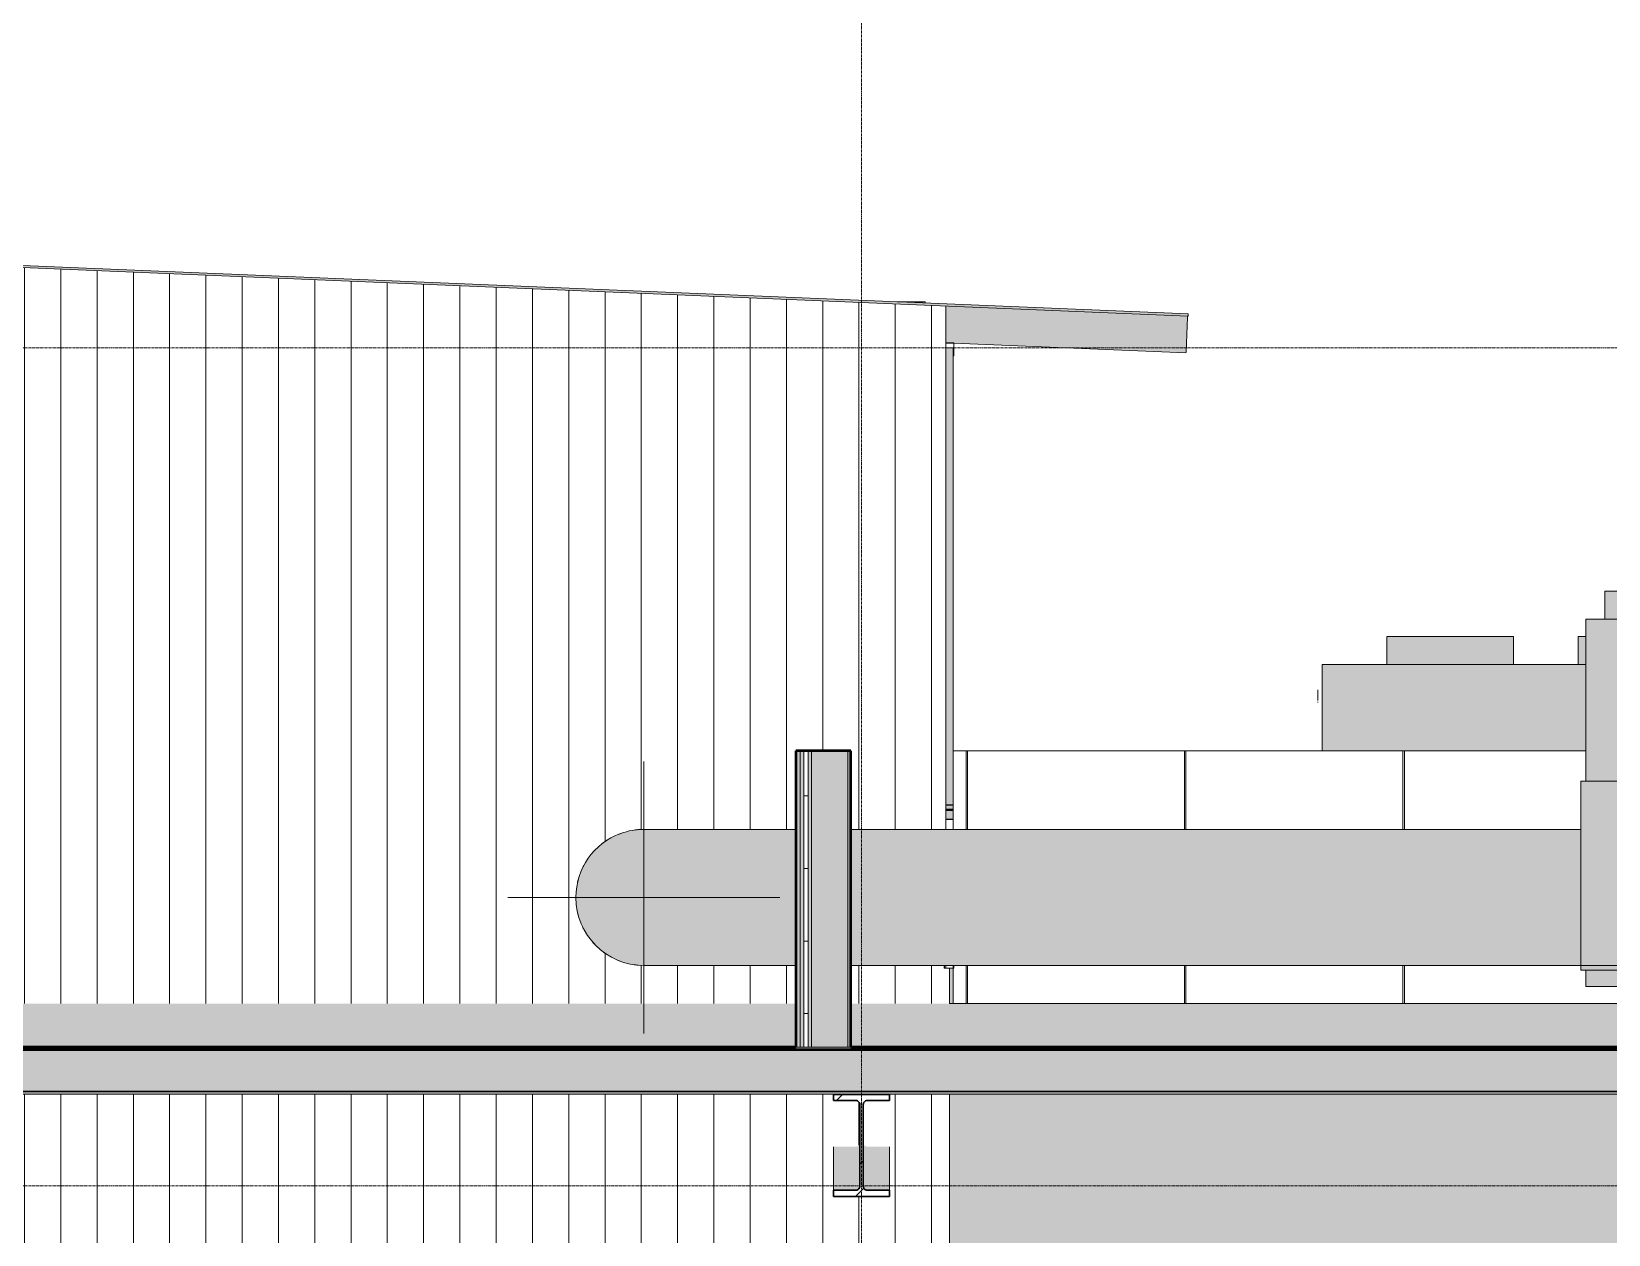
# Model space of a CAD drawing. Header units: inches. Extents: x -26493 to -10162, y -132 to 713.
# Drawn here: x -19597.2 to -19249.5, y 133.3 to 398.6 of the extents above; entities that cross this region are included whole.
import ezdxf

# ---------------------------------------------------------------- set-up
doc = ezdxf.new("R2010")
doc.units = ezdxf.units.IN
doc.header["$MEASUREMENT"] = 0
doc.linetypes.add('Grid Line 1_2_', pattern=[0.875, 0.5, -0.125, 0.125, -0.125])
for name, color, linetype, lineweight in [('A-FLOR-LEVL', 51, 'Continuous', 9), ('A-ROOF', 132, 'Continuous', 13), ('A-WALL', 113, 'Continuous', 13), ('A-WALL-PATT', 111, 'Continuous', 13), ('G-IMPT', 8, 'Continuous', 9), ('I-WALL', 2, 'Continuous', 13), ('L-SITE-WALL', 31, 'Continuous', 13), ('M-EQPM', 50, 'Continuous', 9), ('M-HVAC-DUCT', 70, 'Continuous', 9), ('M-HVAC-DUCT-ANNO', 70, 'Continuous', 9), ('M-HVAC-DUCT-CNTR', 70, 'Continuous', 9), ('S-BEAM', 12, 'Continuous', 9), ('S-GRID', 1, 'Continuous', 9)]:
    doc.layers.add(name, color=color, linetype=linetype, lineweight=lineweight)
pattern_1 = [(90, (21292.05, 0.33), (96.333, -6e-15), [96, -0.333]), (90, (21244.22, 0.33), (96.333, -6e-15), [96, -0.333]), (0, (21196.05, 48.33), (0, -96.333), [47.833, -48.5]), (0, (21196.05, 48.67), (0, -96.333), [47.833, -48.5]), (0, (21244.05, 0), (0, -96.333), [48, -48.333]), (0, (21244.22, 0.33), (0, -96.333), [47.833, -48.5]), (90, (21292.39, 48.67), (96.333, -6e-15), [47.667, -48.666]), (90, (21243.89, 48.67), (96.333, -6e-15), [47.667, -48.666]), (90, (21292.39, 0), (96.333, -6e-15), [48.333, -48]), (90, (21243.89, 0), (96.333, -6e-15), [48.333, -48])]
pattern_2 = [(90, (22305.219, 0), (-8, 5e-16), [])]
pattern_3 = [(90, (22369.453, 0), (-19.685, 1e-15), [])]
pattern_4 = [(90, (22465.45, 0.33), (96.333, -6e-15), [96, -0.333]), (90, (22417.62, 0.33), (96.333, -6e-15), [96, -0.333]), (0, (22369.45, 48.33), (0, -96.333), [47.833, -48.5]), (0, (22369.45, 48.67), (0, -96.333), [47.833, -48.5]), (0, (22417.45, 0), (0, -96.333), [48, -48.333]), (0, (22417.62, 0.33), (0, -96.333), [47.833, -48.5]), (90, (22465.79, 48.67), (96.333, -6e-15), [47.667, -48.666]), (90, (22417.29, 48.67), (96.333, -6e-15), [47.667, -48.666]), (90, (22465.79, 0), (96.333, -6e-15), [48.333, -48]), (90, (22417.29, 0), (96.333, -6e-15), [48.333, -48])]

# ---------------------------------------------------------------- blocks, each defined once
blk = doc.blocks.new('W-Wide Flange - W21X166-683759-Section 7')
at = {"layer": 'S-BEAM'}
h = blk.add_hatch(dxfattribs=at)
h.set_pattern_fill('FP_12', color=256, style=0, pattern_type=2)
h.set_pattern_definition([(45, (22024.778, 102), (-12.6714, 12.6714), []), (45, (22024.778, 121.2), (-12.6714, 12.6714), [])])
h.paths.add_polyline_path([(22346.43, 141.68), (22356.25, 141.68), (22356.25, 143.04), (22351.12, 143.06), (22350.76, 143.24), (22350.52, 143.55), (22350.43, 143.93), (22350.45, 162.15), (22350.62, 162.5), (22350.93, 162.75), (22351.32, 162.84), (22356.25, 162.84), (22356.25, 164.2), (22343.85, 164.2), (22343.85, 162.84), (22348.99, 162.82), (22349.34, 162.65), (22349.59, 162.34), (22349.68, 161.95), (22349.66, 143.74), (22349.48, 143.38), (22349.17, 143.13), (22348.79, 143.04), (22343.85, 143.04), (22343.85, 141.68)], flags=0)
for points in [[(22348.79, 143.04), (22349.17, 143.13), (22349.48, 143.38), (22349.66, 143.74), (22349.68, 143.93), (22349.64, 153.31), (22349.48, 153.01), (22349.34, 152.86), (22349.02, 152.69), (22348.79, 152.66), (22348.79, 143.06)], [(22351.32, 143.04), (22351.31, 152.66), (22350.93, 152.75), (22350.76, 152.86), (22350.62, 153.01), (22350.46, 153.31), (22350.43, 153.55), (22350.46, 143.71), (22350.62, 143.38), (22350.93, 143.13), (22351.27, 143.05)], [(22346.43, 143.04), (22348.79, 143.07), (22348.79, 152.66), (22343.85, 152.66), (22343.85, 143.04)], [(22356.25, 143.04), (22356.25, 152.66), (22351.32, 152.66), (22351.32, 143.04), (22356.11, 143.04)]]:
    blk.add_hatch(color=256, dxfattribs=at).paths.add_polyline_path(points, flags=0)
at = {"layer": 'S-BEAM', "lineweight": 30}
for p, q in [((22356.25, 164.2), (22343.85, 164.2)), ((22343.85, 164.2), (22343.85, 162.84)), ((22356.25, 162.84), (22356.25, 164.2)), ((22343.85, 162.84), (22348.79, 162.84)), ((22349.68, 161.95), (22349.68, 143.93)), ((22350.43, 143.93), (22350.43, 161.95)), ((22351.32, 162.84), (22356.25, 162.84)), ((22348.79, 143.04), (22343.85, 143.04)), ((22343.85, 143.04), (22343.85, 141.68)), ((22356.25, 143.04), (22351.32, 143.04)), ((22356.25, 141.68), (22356.25, 143.04)), ((22343.85, 141.68), (22356.25, 141.68))]:
    blk.add_line(p, q, dxfattribs=at)
at = {"layer": 'S-BEAM'}
for p, q in [((22343.85, 152.66), (22343.85, 143.04)), ((22356.25, 143.04), (22356.25, 152.66))]:
    blk.add_line(p, q, dxfattribs=at)
at = {"layer": 'S-BEAM', "lineweight": 30, "flags": 128}
for points in [[(22348.79, 162.84), (22348.99, 162.82), (22349.17, 162.75), (22349.34, 162.65), (22349.48, 162.5), (22349.59, 162.34), (22349.66, 162.15), (22349.68, 161.95)], [(22350.43, 161.95), (22350.45, 162.15), (22350.52, 162.34), (22350.62, 162.5), (22350.76, 162.65), (22350.93, 162.75), (22351.12, 162.82), (22351.32, 162.84)], [(22349.68, 143.93), (22349.66, 143.74), (22349.59, 143.55), (22349.48, 143.38), (22349.34, 143.24), (22349.17, 143.13), (22348.99, 143.06), (22348.79, 143.04)], [(22351.32, 143.04), (22351.12, 143.06), (22350.93, 143.13), (22350.76, 143.24), (22350.62, 143.38), (22350.52, 143.55), (22350.45, 143.74), (22350.43, 143.93)]]:
    blk.add_lwpolyline(points, dxfattribs=at)
blk = doc.blocks.new('Girt_Z - 8_D-V97-Section 7')
at = {"layer": 'S-BEAM'}
h = blk.add_hatch(color=256, dxfattribs=at)
h.paths.add_polyline_path([(21140, 338.5), (21140, 338.98), (21136.05, 338.94), (21136.05, 338.5)], flags=0)
h.paths.add_polyline_path([(22364.05, 338.72), (22364.05, 338.98), (22357.88, 338.98)], flags=0)
for p, q in [((22357.88, 338.98), (22364.05, 338.98)), ((22364.05, 338.98), (22364.05, 338.72))]:
    blk.add_line(p, q, dxfattribs=at)
blk = doc.blocks.new('Basic Wall _ arcoPlus - 547 - ___-608025-Section 7')
at = {"layer": 'A-WALL', "transparency": 33554649}
blk.add_hatch(color=256, dxfattribs=at).paths.add_polyline_path([(22370.43, 192), (22370.39, 192.64), (22370.37, 192.64), (22370.37, 192.06), (22368.37, 192.06), (22368.32, 192.64), (22368.3, 192.64), (22368.3, 192)], flags=0)
at = {"layer": 'A-WALL'}
for p, q in [((22368.3, 192.64), (22368.3, 192)), ((22368.3, 192), (22370.43, 192)), ((22368.37, 192.06), (22368.37, 192.64)), ((22370.37, 192.06), (22368.37, 192.06)), ((22370.37, 192.64), (22370.37, 192.06)), ((22370.43, 192), (22370.43, 192.64))]:
    blk.add_line(p, q, dxfattribs=at)
blk = doc.blocks.new('Basic Wall _ arcoPlus - 547 - ___-606817-Section 7')
at = {"layer": 'A-WALL', "transparency": 33554649}
blk.add_hatch(color=256, dxfattribs=at).paths.add_polyline_path([(22370.43, 327.11), (22370.43, 329.95), (22368.67, 329.94), (22368.67, 329.89), (22370.37, 329.89), (22370.37, 327.18)], flags=0)
at = {"layer": 'A-WALL'}
for p, q in [((22370.43, 329.95), (22368.67, 329.95)), ((22369.57, 329.89), (22368.67, 329.89)), ((22368.67, 329.89), (22370.37, 329.89)), ((22370.3, 327.11), (22370.3, 327.18)), ((22370.3, 327.18), (22370.37, 327.18)), ((22370.37, 327.18), (22370.3, 327.18)), ((22370.3, 327.18), (22370.3, 327.11)), ((22370.43, 327.11), (22370.3, 327.11)), ((22370.3, 327.11), (22370.43, 327.11)), ((22370.37, 329.89), (22370.37, 327.18)), ((22370.37, 327.18), (22370.37, 329.85)), ((22370.43, 327.11), (22370.43, 329.95)), ((22370.43, 329.85), (22370.43, 327.11))]:
    blk.add_line(p, q, dxfattribs=at)
blk = doc.blocks.new('Trex - one-657139-Section 7')
at = {"layer": 'S-BEAM'}
for points in [[(22421.92, 335.59), (22421.92, 335.84), (22368.67, 338.03), (22368.67, 337.81), (22416.05, 335.84)], [(22421.6, 327.97), (22421.92, 335.59), (22368.67, 337.81), (22368.67, 330.17), (22414.21, 328.28)], [(22370.43, 329.85), (22370.43, 329.95), (22368.67, 329.92), (22370.37, 329.85)]]:
    blk.add_hatch(color=256, dxfattribs=at).paths.add_polyline_path(points, flags=0)
h = blk.add_hatch(color=256, dxfattribs=at)
h.paths.add_polyline_path([(22421.59, 327.72), (22421.6, 327.97), (22368.67, 330.17), (22368.72, 329.95), (22370.43, 329.92), (22370.43, 329.85), (22419.83, 327.79)], flags=0)
h.paths.add_polyline_path([(22370.37, 329.85), (22370.37, 329.89), (22370.33, 329.85)], flags=0)
for p, q in [((22421.92, 335.59), (22421.6, 327.97)), ((22421.93, 335.84), (22421.92, 335.59)), ((22368.67, 329.92), (22369.57, 329.89)), ((22369.57, 329.89), (22370.37, 329.85)), ((22370.37, 329.85), (22370.43, 329.85)), ((22370.43, 329.85), (22421.59, 327.72)), ((22421.6, 327.97), (22421.59, 327.72))]:
    blk.add_line(p, q, dxfattribs=at)
blk = doc.blocks.new('Girt_Z - 10_D-689627-Section 7')
at = {"layer": 'S-BEAM'}
h = blk.add_hatch(color=256, dxfattribs=at)
h.paths.add_polyline_path([(21156.75, 164.87), (21795.55, 164.87), (21795.55, 174.13), (21156.75, 174.13), (21156.75, 170.18)], flags=0)
h.paths.add_polyline_path([(22375.48, 164.87), (22751.35, 164.87), (22751.35, 174.13), (21800.55, 174.13), (21800.55, 164.87), (22356.11, 164.87)], flags=0)
h = blk.add_hatch(color=256, dxfattribs=at)
h.paths.add_polyline_path([(21156.75, 164.79), (21795.55, 164.79), (21795.55, 164.87), (21156.75, 164.87)], flags=0)
h.paths.add_polyline_path([(21833.22, 164.79), (22751.35, 164.79), (22751.35, 164.87), (21800.55, 164.87), (21800.55, 164.79)], flags=0)
h = blk.add_hatch(color=256, dxfattribs=at)
h.paths.add_polyline_path([(21156.75, 164.24), (21795.55, 164.24), (21795.55, 164.79), (21156.75, 164.79)], flags=0)
h.paths.add_polyline_path([(21800.55, 164.24), (22751.35, 164.24), (22751.35, 164.79), (21800.55, 164.79)], flags=0)
for p, q in [((21800.55, 164.87), (22751.35, 164.87)), ((21800.55, 164.79), (22751.35, 164.79)), ((21800.55, 164.24), (22751.35, 164.24))]:
    blk.add_line(p, q, dxfattribs=at)
blk = doc.blocks.new('Trane - 20-75 Ton Packaged Ind Rooftop DX Cooling Only and Extended Casing TAG_SXHLF20_ 0210035350 - PL_AS_HF001102-e2b63efd-16e1-40f1-8521-6466c1d8891c_dwg_Trane-SXHLF20-700801-Section 7')
at = {"layer": 'G-IMPT'}
for points in [[(22515.4, 269), (22527.92, 269), (22527.92, 275.2), (22513.99, 275.2), (22513.99, 269), (22514.46, 269)], [(22541.38, 269), (22541.86, 269), (22541.86, 275.2), (22527.92, 275.2), (22527.92, 269), (22540.45, 269)], [(22567.53, 269), (22570.1, 269), (22570.1, 275.2), (22556.17, 275.2), (22556.17, 269), (22565.05, 269)], [(22582.63, 269), (22584.04, 269), (22584.04, 275.2), (22570.1, 275.2), (22570.1, 269), (22581.27, 269)], [(22598.37, 233.3), (22598.37, 269), (22509.73, 269), (22509.73, 233.3), (22569.14, 233.3)], [(22508.7, 192.6), (22599.26, 192.6), (22599.26, 233.3), (22508.7, 233.3), (22508.7, 207.68)], [(22588.51, 191.6), (22599.26, 191.6), (22599.26, 192.6), (22508.7, 192.6), (22508.7, 191.6), (22569.14, 191.6)], [(22559.46, 188), (22598.23, 188), (22598.23, 191.6), (22509.73, 191.6), (22509.73, 188), (22549.77, 188)]]:
    blk.add_hatch(color=256, dxfattribs=at).paths.add_polyline_path(points, flags=0)
for p, q in [((22513.93, 275.2), (22513.93, 269)), ((22527.92, 275.2), (22513.99, 275.2)), ((22541.86, 275.2), (22527.92, 275.2)), ((22541.92, 269), (22541.92, 275.2)), ((22556.11, 275.2), (22556.11, 269)), ((22570.1, 275.2), (22556.17, 275.2)), ((22584.04, 275.2), (22570.1, 275.2)), ((22584.1, 269), (22584.1, 275.2)), ((22509.73, 269), (22598.37, 269)), ((22509.73, 269), (22509.73, 233.3)), ((22598.37, 269), (22598.37, 233.3)), ((22599.26, 233.3), (22508.7, 233.3)), ((22508.7, 233.3), (22508.7, 192.6)), ((22599.26, 233.3), (22599.26, 192.6)), ((22599.26, 192.6), (22508.7, 192.6)), ((22508.7, 192.6), (22508.7, 191.6)), ((22508.7, 191.6), (22599.26, 191.6)), ((22509.73, 188), (22509.73, 191.6)), ((22598.23, 188), (22598.23, 191.6)), ((22599.26, 191.6), (22599.26, 192.6)), ((22509.73, 188), (22598.23, 188))]:
    blk.add_line(p, q, dxfattribs=at)
blk = doc.blocks.new('Trane - 20-75 Ton Packaged Ind Rooftop DX Cooling Only and Extended Casing TAG_SXHLF20_ 0210035350 - PL_AS_HF001102-e2b63efd-16e1-40f1-8521-6466c1d8891c_dwg_TRANEBIMLOGO-700802-Section 7')
at = {"layer": 'G-IMPT'}
for p, q in [((22599.26, 263.39), (22599.26, 261.49)), ((22599.26, 263.04), (22599.26, 263.29)), ((22599.26, 262.07), (22599.26, 263.28)), ((22599.26, 263.28), (22599.26, 261.24)), ((22599.26, 263.28), (22599.26, 262.62)), ((22599.26, 262.62), (22599.26, 263.28)), ((22599.26, 261.24), (22599.26, 263.28)), ((22599.26, 263.28), (22599.26, 262.32)), ((22599.26, 262.32), (22599.26, 263.28)), ((22599.26, 262.71), (22599.26, 263.28)), ((22599.26, 263.28), (22599.26, 261.24)), ((22599.26, 262.68), (22599.26, 262.93)), ((22599.26, 262.52), (22599.26, 262.76)), ((22599.26, 262.52), (22599.26, 262.76)), ((22599.26, 262.54), (22599.26, 262.71)), ((22599.26, 262.62), (22599.26, 261.24)), ((22599.26, 261.24), (22599.26, 262.62)), ((22599.26, 262.32), (22599.26, 262.57)), ((22599.26, 261.99), (22599.26, 262.54)), ((22599.26, 261.96), (22599.26, 262.21)), ((22599.26, 261.24), (22599.26, 262.14)), ((22599.26, 262.14), (22599.26, 261.24)), ((22599.26, 261.82), (22599.26, 261.99)), ((22599.26, 261.6), (22599.26, 261.85)), ((22599.26, 261.24), (22599.26, 261.82)), ((22599.26, 261.24), (22599.26, 261.6)), ((22599.26, 261.6), (22599.26, 261.24))]:
    blk.add_line(p, q, dxfattribs=at)
at = {"layer": 'G-IMPT', "flags": 128}
for points in [[(22599.26, 263.29), (22599.26, 263.34), (22599.26, 263.39)], [(22599.26, 263.28), (22599.26, 261.49), (22599.26, 263.28)], [(22599.26, 263.28), (22599.26, 261.46), (22599.26, 262.07)], [(22599.26, 262.93), (22599.26, 262.98), (22599.26, 263.04)], [(22599.26, 262.57), (22599.26, 262.62), (22599.26, 262.68)], [(22599.26, 262.06), (22599.26, 262.65), (22599.26, 262.06)], [(22599.26, 262.21), (22599.26, 262.26), (22599.26, 262.32)], [(22599.26, 261.85), (22599.26, 261.9), (22599.26, 261.96)], [(22599.26, 261.24), (22599.26, 261.88), (22599.26, 261.24)], [(22599.26, 261.49), (22599.26, 261.54), (22599.26, 261.6)]]:
    blk.add_lwpolyline(points, dxfattribs=at)
for points in [[(22599.26, 262.74), (22599.26, 262.8), (22599.26, 262.87)], [(22599.26, 262.38), (22599.26, 262.44), (22599.26, 262.51)], [(22599.26, 262.02), (22599.26, 262.08), (22599.26, 262.15)], [(22599.26, 261.66), (22599.26, 261.72), (22599.26, 261.79)], [(22599.26, 261.31), (22599.26, 261.36), (22599.26, 261.42)], [(22599.26, 260.95), (22599.26, 261), (22599.26, 261.06)], [(22599.26, 260.6), (22599.26, 260.64), (22599.26, 260.69)]]:
    blk.add_lwpolyline(points, close=True, dxfattribs=at)
blk = doc.blocks.new('Trane - 20-75 Ton Packaged Ind Rooftop DX Cooling Only and Extended Casing TAG_SXHLF20_ 0210035350 - PL_AS_HF001102-e2b63efd-16e1-40f1-8521-6466c1d8891c_dwg-700800-Section 7')
for name in ['Trane - 20-75 Ton Packaged Ind Rooftop DX Cooling Only and Extended Casing TAG_SXHLF20_ 0210035350 - PL_AS_HF001102-e2b63efd-16e1-40f1-8521-6466c1d8891c_dwg_Trane-SXHLF20-700801-Section 7', 'Trane - 20-75 Ton Packaged Ind Rooftop DX Cooling Only and Extended Casing TAG_SXHLF20_ 0210035350 - PL_AS_HF001102-e2b63efd-16e1-40f1-8521-6466c1d8891c_dwg_TRANEBIMLOGO-700802-Section 7']:
    blk.add_blockref(name, (0, 0))
blk = doc.blocks.new('Trane - 20-75 Ton Packaged Ind Rooftop DX Cooling Only and Extended Casing TAG_SXHLF20_ 0210035350 - SXHLF20-700809-Section 7')
blk.add_blockref('Trane - 20-75 Ton Packaged Ind Rooftop DX Cooling Only and Extended Casing TAG_SXHLF20_ 0210035350 - PL_AS_HF001102-e2b63efd-16e1-40f1-8521-6466c1d8891c_dwg-700800-Section 7', (0, 0))
blk = doc.blocks.new('Trane - 20-75 Ton Packaged Ind Rooftop DX Cooling Only and Extended Casing TAG_SXHLF20_ 0210035350 - PL_AS_HF001102-e2b63efd-16e1-40f1-8521-6466c1d8891c_dwg_Trane-SXHLF20-V102-Section 7')
at = {"layer": 'G-IMPT'}
for points in [[(22474.8, 259), (22479.86, 259), (22479.86, 265.2), (22465.93, 265.2), (22465.93, 259), (22472.49, 259)], [(22484.92, 259), (22493.8, 259), (22493.8, 265.2), (22479.86, 265.2), (22479.86, 259), (22482.43, 259)], [(22509.51, 259), (22509.73, 259), (22509.73, 265.2), (22508.11, 265.2), (22508.11, 259), (22508.58, 259)], [(22452.94, 240), (22509.73, 240), (22509.73, 259), (22451.59, 259), (22451.59, 240)]]:
    blk.add_hatch(color=256, dxfattribs=at).paths.add_polyline_path(points, flags=0)
for p, q in [((22465.87, 265.2), (22465.87, 259)), ((22479.86, 265.2), (22465.93, 265.2)), ((22493.8, 265.2), (22479.86, 265.2)), ((22493.85, 259), (22493.85, 265.2)), ((22508.05, 265.2), (22508.05, 259)), ((22509.7, 265.2), (22508.11, 265.2)), ((22451.59, 259), (22509.73, 259)), ((22451.59, 240), (22451.59, 259))]:
    blk.add_line(p, q, dxfattribs=at)
blk = doc.blocks.new('Trane - 20-75 Ton Packaged Ind Rooftop DX Cooling Only and Extended Casing TAG_SXHLF20_ 0210035350 - PL_AS_HF001102-e2b63efd-16e1-40f1-8521-6466c1d8891c_dwg-V103-Section 7')
blk.add_blockref('Trane - 20-75 Ton Packaged Ind Rooftop DX Cooling Only and Extended Casing TAG_SXHLF20_ 0210035350 - PL_AS_HF001102-e2b63efd-16e1-40f1-8521-6466c1d8891c_dwg_Trane-SXHLF20-V102-Section 7', (0, 0))
at = {"extrusion": (0, 0, -1)}
blk.add_blockref('Trane - 20-75 Ton Packaged Ind Rooftop DX Cooling Only and Extended Casing TAG_SXHLF20_ 0210035350 - PL_AS_HF001102-e2b63efd-16e1-40f1-8521-6466c1d8891c_dwg_TRANEBIMLOGO-700802-Section 7', (-45049.96, -10), dxfattribs=at)
blk = doc.blocks.new('Trane - 20-75 Ton Packaged Ind Rooftop DX Cooling Only and Extended Casing TAG_SXHLF20_ 0210035350 - SXHLF20-V104-Section 7')
blk.add_blockref('Trane - 20-75 Ton Packaged Ind Rooftop DX Cooling Only and Extended Casing TAG_SXHLF20_ 0210035350 - PL_AS_HF001102-e2b63efd-16e1-40f1-8521-6466c1d8891c_dwg-V103-Section 7', (0, 0))
blk = doc.blocks.new('Round Elbow - 1_5 D-704845-Section 7')
at = {"layer": 'M-HVAC-DUCT'}
for points in [[(22287.96, 207.64), (22335.55, 207.68), (22335.55, 222.64), (22301.44, 222.59), (22299.38, 222.4), (22296.92, 221.74), (22294.38, 220.51), (22292.31, 219.03), (22290.4, 217.06), (22288.93, 214.85), (22287.96, 212.77), (22287.28, 210.24), (22287.05, 207.64), (22287.28, 207.64)], [(22303.04, 192.64), (22335.55, 192.64), (22335.55, 207.64), (22287.05, 207.64), (22287.28, 205.04), (22287.96, 202.51), (22289.06, 200.14), (22290.56, 198), (22292.47, 196.11), (22294.55, 194.65), (22296.92, 193.55), (22299.45, 192.87), (22302.66, 192.64), (22303.04, 192.64)]]:
    blk.add_hatch(color=256, dxfattribs=at).paths.add_polyline_path(points, flags=0)
at = {"layer": 'M-HVAC-DUCT', "flags": 128}
for points in [[(22335.55, 222.64), (22334.62, 222.64), (22332.9, 222.64), (22331.2, 222.64), (22329.53, 222.64), (22327.89, 222.64), (22326.27, 222.64), (22324.69, 222.64), (22323.15, 222.64), (22321.64, 222.64), (22320.18, 222.64), (22318.76, 222.64), (22317.38, 222.64), (22316.05, 222.64), (22314.77, 222.64), (22313.54, 222.64), (22312.37, 222.64), (22311.25, 222.64), (22310.19, 222.64), (22309.19, 222.64), (22308.24, 222.64), (22307.36, 222.64), (22306.55, 222.64), (22305.8, 222.64), (22305.11, 222.64), (22304.49, 222.64), (22303.94, 222.64), (22303.46, 222.64), (22303.05, 222.64), (22302.71, 222.64), (22302.44, 222.64), (22302.24, 222.64), (22302.11, 222.64), (22302.06, 222.64), (22302.05, 222.64)], [(22302.05, 192.64), (22302.09, 192.64), (22302.2, 192.64), (22302.38, 192.64), (22302.63, 192.64), (22302.95, 192.64), (22303.34, 192.64), (22303.81, 192.64), (22304.34, 192.64), (22304.94, 192.64), (22305.61, 192.64), (22306.34, 192.64), (22307.14, 192.64), (22308, 192.64), (22308.93, 192.64), (22309.91, 192.64), (22310.96, 192.64), (22312.06, 192.64), (22313.22, 192.64), (22314.44, 192.64), (22315.7, 192.64), (22317.02, 192.64), (22318.38, 192.64), (22319.79, 192.64), (22321.24, 192.64), (22322.74, 192.64), (22324.27, 192.64), (22325.84, 192.64), (22327.45, 192.64), (22329.08, 192.64), (22330.75, 192.64), (22332.44, 192.64), (22334.15, 192.64), (22335.55, 192.64)]]:
    blk.add_lwpolyline(points, dxfattribs=at)
at = {"layer": 'M-HVAC-DUCT'}
for start, end in [(90, 109.8634), (110, 179.8421), (180, 270)]:
    blk.add_arc((22302.05, 207.64), 15, start, end, dxfattribs=at)

msp = doc.modelspace()

# ---------------------------------------------------------------- hatches: boundary and pattern name
at = {"layer": 'A-ROOF'}
for points in [[(-19342.21, 335.84), (-19342.21, 336.31), (-20634.58, 390.16), (-20634.58, 389.68), (-19350.05, 336.16)], [(-19650.23, 174.13), (-18997.77, 174.13), (-18997.77, 174.61), (-20635.71, 174.61), (-20635.71, 174.13), (-19659.91, 174.13)]]:
    msp.add_hatch(color=256, dxfattribs=at).paths.add_polyline_path(points, flags=0)
h = msp.add_hatch(color=256, dxfattribs=at)
h.paths.add_polyline_path([(-19003.83, 174.61), (-19003.83, 184.24), (-19416.58, 184.22), (-19416.58, 174.61), (-19011.14, 174.61)], flags=0)
h.paths.add_polyline_path([(-20260.27, 174.61), (-19428.71, 174.61), (-19428.71, 184.22), (-20635.71, 184.24), (-20635.71, 174.61), (-20269.95, 174.61)], flags=0)
at = {"layer": 'A-WALL', "transparency": 33554649}
h = msp.add_hatch(color=256, dxfattribs=at)
h.paths.add_polyline_path([(-19395.59, 224.89), (-19394.02, 224.89), (-19394.02, 228), (-19395.59, 228), (-19395.59, 226.22)], flags=0)
h.paths.add_polyline_path([(-19394.02, 228.06), (-19394.02, 328.83), (-19395.59, 328.83), (-19395.59, 228.06)], flags=0)
at = {"layer": 'A-WALL-PATT', "lineweight": 9}
h = msp.add_hatch(dxfattribs=at)
h.set_pattern_fill('FP_15', color=256, style=0, pattern_type=2)
h.set_pattern_definition(pattern_1)
h.paths.add_polyline_path([(-19394.17, 224.83), (-19394.02, 224.83), (-19394.02, 224.89), (-19395.59, 224.89), (-19395.59, 224.83)], flags=0)
h.paths.add_polyline_path([(-20632.82, 240), (-20632.82, 388.66), (-20632.99, 388.66), (-20632.99, 240)], flags=0)
h.paths.add_polyline_path([(-20478.14, 242.98), (-20475.51, 242.98), (-20500.39, 277.13), (-20501.07, 276.91), (-20501.48, 276.89), (-20501.96, 277), (-20502.35, 277.19), (-20502.84, 277.64), (-20503.23, 278.44), (-20504.16, 280.87), (-20504.09, 281), (-20504.39, 281.35), (-20504.25, 281.51), (-20504.54, 281.79), (-20504.92, 282.15), (-20505.01, 282.12), (-20505, 282.09), (-20505.18, 282.08), (-20505.33, 282.17), (-20505.33, 281.94), (-20507.02, 281.94), (-20506.96, 281.37), (-20506.52, 281.37), (-20506.52, 242.98), (-20482.98, 242.98)], flags=0)
h.paths.add_polyline_path([(-20624.26, 242.98), (-20624.21, 242.98), (-20624.26, 245.18)], flags=0)
h.paths.add_polyline_path([(-20473.3, 242.98), (-20470.54, 242.98), (-20470.54, 279.06), (-20499.47, 278.6), (-20499.63, 278), (-20499.8, 277.69), (-20500.11, 277.34), (-20475.12, 242.98)], flags=0)
h.paths.add_polyline_path([(-20585.95, 242.98), (-20575.79, 242.98), (-20584.67, 260.02), (-20585.78, 245.18)], flags=0)
h.paths.add_polyline_path([(-20573.68, 242.98), (-20513.2, 242.98), (-20514.26, 280.99), (-20514.2, 281.37), (-20514.83, 281.37), (-20514.83, 282.95), (-20514.64, 282.88), (-20514.42, 281.67), (-20514.26, 281.56), (-20514.1, 281.55), (-20514.03, 281.83), (-20513.7, 281.83), (-20513.7, 281.99), (-20513.26, 281.99), (-20513.21, 284.83), (-20513.28, 284.87), (-20513.47, 285.02), (-20582.79, 285.02), (-20584.4, 263.57), (-20574.83, 245.18)], flags=0)
h.paths.add_polyline_path([(-20501.34, 278.5), (-20501.41, 278.53), (-20501.38, 278.51)], flags=0)
h.paths.add_polyline_path([(-20501.15, 278.93), (-20501.33, 279), (-20501.25, 278.95), (-20501.18, 278.93)], flags=0)
h.paths.add_polyline_path([(-20504.95, 282.98), (-20505.07, 283.05), (-20505.07, 282.95)], flags=0)
h.paths.add_polyline_path([(-20505.33, 283.12), (-20505.09, 283.31), (-20504.93, 283.22), (-20504.89, 283.2), (-20504.8, 283.17), (-20504.8, 282.96), (-20504.73, 283.02), (-20504.7, 282.86), (-20504.9, 282.69), (-20504.97, 282.92), (-20505.01, 282.81), (-20505.09, 282.96), (-20505.21, 283.02), (-20505.12, 283.07), (-20505.21, 283.09)], flags=0)
h.paths.add_polyline_path([(-20507.02, 283.12), (-20507.02, 283.43), (-20505.33, 283.38), (-20505.33, 283.07), (-20507.02, 283.12)], flags=0)
h.paths.add_polyline_path([(-20507.31, 283.06), (-20507.39, 282.94), (-20507.28, 282.95)], flags=0)
h.paths.add_polyline_path([(-20507.45, 282.69), (-20507.64, 282.92), (-20507.55, 283.09), (-20507.53, 283.13), (-20507.52, 283.22), (-20507.31, 283.23), (-20507.31, 283.3), (-20507.19, 283.32), (-20507.02, 283.12), (-20507.19, 283.03), (-20507.19, 282.99), (-20507.31, 282.89), (-20507.35, 282.81), (-20507.39, 282.92), (-20507.42, 282.81)], flags=0)
h.paths.add_polyline_path([(-20507.39, 282.4), (-20507.27, 282.32), (-20507.28, 282.42)], flags=0)
h.paths.add_polyline_path([(-20504.52, 282.11), (-20504.6, 282.08), (-20504.48, 281.99), (-20504.51, 282.1)], flags=0)
h.paths.add_polyline_path([(-20499.48, 278.93), (-20470.54, 279.38), (-20470.54, 285.02), (-20512.19, 285.02), (-20512.4, 284.78), (-20512.39, 281.99), (-20511.96, 281.99), (-20511.96, 281.55), (-20511.34, 281.59), (-20511.2, 281.73), (-20511.19, 281.79), (-20511.02, 282.88), (-20510.83, 282.92), (-20510.83, 281.37), (-20507.14, 281.37), (-20507.19, 282.06), (-20507.4, 282.09), (-20507.49, 282.17), (-20507.55, 282.18), (-20507.58, 282.37), (-20507.61, 282.31), (-20507.65, 282.52), (-20507.45, 282.69), (-20507.38, 282.45), (-20507.34, 282.56), (-20507.25, 282.41), (-20507.14, 282.42), (-20507.13, 282.87), (-20507.02, 282.87), (-20506.96, 282.31), (-20505.22, 282.36), (-20505.04, 282.49), (-20505.07, 282.52), (-20505, 282.56), (-20504.92, 282.56), (-20504.9, 282.69), (-20504.71, 282.45), (-20504.69, 282.27), (-20504.51, 282.1), (-20504.08, 281.66), (-20503.88, 281.81), (-20503.55, 281.48), (-20503.41, 281.62), (-20500.22, 280.26), (-20499.79, 279.8), (-20499.62, 279.5), (-20499.48, 278.95)], flags=0)
h.paths.add_polyline_path([(-20504.19, 281.55), (-20504.13, 281.65), (-20504.18, 281.6), (-20504.2, 281.55)], flags=0)
h.paths.add_polyline_path([(-20504.18, 281.6), (-20504.24, 281.66), (-20504.2, 281.61)], flags=0)
h.paths.add_polyline_path([(-20504.52, 281.94), (-20504.67, 282.09), (-20504.63, 282), (-20504.73, 282.06), (-20504.7, 281.99), (-20504.69, 281.93), (-20504.59, 281.96), (-20504.54, 281.96)], flags=0)
h.paths.add_polyline_path([(-20504.68, 282.1), (-20504.76, 282.18), (-20504.69, 282.1)], flags=0)
h.paths.add_polyline_path([(-20507.14, 282.28), (-20507.19, 282.34), (-20507.19, 282.3)], flags=0)
h.paths.add_polyline_path([(-20567.83, 290.98), (-20560.83, 291.01), (-20560.83, 294), (-20513.03, 294.01), (-20513.02, 294.17), (-20513.01, 294.39), (-20512.83, 294.44), (-20512.64, 294.34), (-20512.64, 294.23), (-20512.59, 294.23), (-20512.59, 294.19), (-20512.58, 294), (-20470.54, 294), (-20470.54, 328.43), (-20514.05, 333.02), (-20579.19, 333.02), (-20582.12, 294), (-20567.83, 294), (-20567.83, 291.01)], flags=0)
h.paths.add_polyline_path([(-20624.26, 294), (-20624.21, 294), (-20624.26, 301.44)], flags=0)
h.paths.add_polyline_path([(-20578.41, 338.98), (-20570.62, 338.98), (-20578.67, 339.83), (-20578.74, 338.98)], flags=0)
h.paths.add_polyline_path([(-20610.22, 388.67), (-20624.26, 389.25), (-20624.21, 388.42), (-20618.19, 382.81), (-20618.19, 388.67), (-20613.21, 388.67)], flags=0)
h.paths.add_polyline_path([(-20470.68, 372.85), (-20470.68, 372.96), (-20470.54, 372.96), (-20470.54, 378.03), (-20470.75, 373.04), (-20470.86, 373.04), (-20470.54, 380.66), (-20470.54, 382.74), (-20472.89, 382.78), (-20473.32, 382.32), (-20473.4, 382.39), (-20472.89, 382.95), (-20518.48, 384.83), (-20518.49, 384.74), (-20520.85, 384.78), (-20521.27, 384.32), (-20521.35, 384.39), (-20520.85, 384.95), (-20566.44, 386.83), (-20566.44, 386.74), (-20568.81, 386.78), (-20569.23, 386.32), (-20569.31, 386.39), (-20568.81, 386.94), (-20610.22, 388.67), (-20610.22, 378.66), (-20566.59, 376.84), (-20566.59, 376.95), (-20564.23, 376.91), (-20563.8, 377.37), (-20563.72, 377.3), (-20564.23, 376.74), (-20518.63, 374.84), (-20518.63, 374.95), (-20516.27, 374.91), (-20515.84, 375.37), (-20515.76, 375.3), (-20516.27, 374.75), (-20470.86, 372.85)], flags=0)
h.paths.add_polyline_path([(-20518.71, 375.03), (-20518.81, 375.04), (-20518.41, 384.66), (-20518.3, 384.65), (-20518.7, 375.04)], flags=0)
h.paths.add_polyline_path([(-20566.66, 377.03), (-20566.77, 377.04), (-20566.37, 386.65), (-20566.26, 386.65), (-20566.66, 377.04)], flags=0)
h = msp.add_hatch(dxfattribs=at)
h.set_pattern_fill('FP_16', color=256, style=0, pattern_type=2)
h.set_pattern_definition(pattern_2)
h.paths.add_polyline_path([(-20617.39, 96.05), (-20617.26, 96), (-20617.35, 95.95)], flags=0)
h.paths.add_polyline_path([(-20623.58, 0), (-20583.21, 0), (-20583.21, 99), (-20505.21, 99), (-20505.21, 0), (-19968.71, 0), (-19968.71, 164.24), (-20128.01, 164.2), (-20128.01, 162.84), (-20133.14, 162.82), (-20133.5, 162.65), (-20133.74, 162.34), (-20133.83, 161.95), (-20133.8, 153.31), (-20133.71, 153.1), (-20133.57, 152.92), (-20133.18, 152.69), (-20132.94, 152.66), (-20128.01, 152.66), (-20128.01, 141.68), (-20140.41, 141.68), (-20140.41, 152.66), (-20135.23, 152.69), (-20135.02, 152.78), (-20134.84, 152.92), (-20134.61, 153.31), (-20134.58, 153.55), (-20134.6, 162.15), (-20134.77, 162.5), (-20135.08, 162.75), (-20135.47, 162.84), (-20140.41, 162.84), (-20140.41, 164.24), (-20368.01, 164.2), (-20368.01, 162.84), (-20373.14, 162.82), (-20373.5, 162.65), (-20373.74, 162.34), (-20373.83, 161.95), (-20373.8, 153.31), (-20373.71, 153.1), (-20373.57, 152.92), (-20373.18, 152.69), (-20372.94, 152.66), (-20368.01, 152.66), (-20368.01, 141.68), (-20380.41, 141.68), (-20380.41, 152.66), (-20375.23, 152.69), (-20375.02, 152.78), (-20374.84, 152.92), (-20374.61, 153.31), (-20374.58, 153.55), (-20374.6, 162.15), (-20374.77, 162.5), (-20375.08, 162.75), (-20375.47, 162.84), (-20380.41, 162.84), (-20380.41, 164.24), (-20607.51, 164.24), (-20607.51, 174.13), (-20623.58, 174.13), (-20623.58, 144.05), (-20620.41, 144.05), (-20620.41, 152.66), (-20615.23, 152.69), (-20615.02, 152.78), (-20614.84, 152.92), (-20614.61, 153.31), (-20614.58, 153.55), (-20614.6, 162.15), (-20614.77, 162.5), (-20615.08, 162.75), (-20615.47, 162.84), (-20620.41, 162.84), (-20620.41, 173.82), (-20608.01, 173.81), (-20608.01, 162.84), (-20613.14, 162.82), (-20613.5, 162.65), (-20613.74, 162.34), (-20613.83, 161.95), (-20613.8, 153.31), (-20613.71, 153.1), (-20613.57, 152.92), (-20613.18, 152.69), (-20612.94, 152.66), (-20608.01, 152.66), (-20608.01, 141.68), (-20617.21, 141.68), (-20617.21, 141.5), (-20617.78, 141.02), (-20617.85, 141.1), (-20617.31, 141.55), (-20617.31, 141.68), (-20620.41, 141.68), (-20620.41, 143.95), (-20623.58, 143.95), (-20623.58, 96.05), (-20617.39, 96.05), (-20617.39, 95.95), (-20623.58, 95.95), (-20623.58, 20.17)], flags=0)
h.paths.add_polyline_path([(-19501.31, 0), (-19501.31, 99), (-19423.31, 99), (-19423.31, 0), (-19394.8, 0), (-19394.8, 164.24), (-19408.01, 164.2), (-19408.01, 162.84), (-19413.14, 162.82), (-19413.5, 162.65), (-19413.74, 162.34), (-19413.83, 161.95), (-19413.8, 153.31), (-19413.71, 153.1), (-19413.57, 152.92), (-19413.18, 152.69), (-19412.94, 152.66), (-19408.01, 152.66), (-19408.01, 141.68), (-19420.41, 141.68), (-19420.41, 152.66), (-19415.23, 152.69), (-19415.02, 152.78), (-19414.84, 152.92), (-19414.61, 153.31), (-19414.58, 153.55), (-19414.6, 162.15), (-19414.77, 162.5), (-19415.08, 162.75), (-19415.47, 162.84), (-19420.41, 162.84), (-19420.41, 164.24), (-19648.01, 164.2), (-19648.01, 162.84), (-19653.14, 162.82), (-19653.5, 162.65), (-19653.74, 162.34), (-19653.83, 161.95), (-19653.8, 153.31), (-19653.71, 153.1), (-19653.57, 152.92), (-19653.18, 152.69), (-19652.94, 152.66), (-19648.01, 152.66), (-19648.01, 141.68), (-19660.41, 141.68), (-19660.41, 152.66), (-19655.23, 152.69), (-19655.02, 152.78), (-19654.84, 152.92), (-19654.61, 153.31), (-19654.58, 153.55), (-19654.6, 162.15), (-19654.77, 162.5), (-19655.08, 162.75), (-19655.47, 162.84), (-19660.41, 162.84), (-19660.41, 164.24), (-19888.01, 164.2), (-19888.01, 162.84), (-19893.14, 162.82), (-19893.5, 162.65), (-19893.74, 162.34), (-19893.83, 161.95), (-19893.8, 153.31), (-19893.71, 153.1), (-19893.57, 152.92), (-19893.18, 152.69), (-19892.94, 152.66), (-19888.01, 152.66), (-19888.01, 141.68), (-19900.41, 141.68), (-19900.41, 152.66), (-19895.23, 152.69), (-19895.02, 152.78), (-19894.84, 152.92), (-19894.61, 153.31), (-19894.58, 153.55), (-19894.6, 162.15), (-19894.77, 162.5), (-19895.08, 162.75), (-19895.47, 162.84), (-19900.41, 162.84), (-19900.41, 164.24), (-19963.71, 164.24), (-19963.71, 0), (-19504.98, 0)], flags=0)
h.paths.add_polyline_path([(-20617.78, 93.02), (-20617.85, 93.1), (-20617.31, 93.55), (-20617.26, 96), (-20617.21, 95.87), (-20617.21, 93.5), (-20617.31, 93.41)], flags=0)
h.paths.add_polyline_path([(-20056.92, 184.22), (-19428.71, 184.22), (-19428.71, 192.64), (-19462.44, 192.66), (-19465.13, 192.96), (-19467.49, 193.62), (-19469.71, 194.65), (-19471.95, 196.26), (-19473.73, 198.05), (-19475.2, 200.14), (-19476.3, 202.51), (-19476.98, 205.04), (-19477.2, 207.68), (-19476.97, 210.28), (-19476.3, 212.77), (-19475.2, 215.14), (-19473.7, 217.28), (-19471.85, 219.13), (-19469.71, 220.63), (-19467.15, 221.79), (-19464.48, 222.44), (-19461.96, 222.64), (-19428.71, 222.64), (-19428.71, 240), (-19416.58, 240), (-19416.58, 222.64), (-19395.59, 222.64), (-19395.59, 338.06), (-20470.54, 382.85), (-20470.54, 240), (-20634.39, 240), (-20634.39, 184.26), (-20066.61, 184.22)], flags=0)
h.paths.add_polyline_path([(-19404.25, 184.22), (-19394.8, 184.22), (-19394.8, 192), (-19395.96, 192), (-19395.96, 192.64), (-19416.58, 192.64), (-19416.58, 184.22), (-19406.4, 184.22)], flags=0)
h.paths.add_polyline_path([(-19395.59, 192.06), (-19395.61, 192.64), (-19395.89, 192.64), (-19395.89, 192.06)], flags=0)
h = msp.add_hatch(dxfattribs=at)
h.set_pattern_fill('FP_13', color=256, style=0, pattern_type=2)
h.set_pattern_definition([(0, (22024.778, 102), (0, 16), []), (90, (22024.778, 102), (-16, 1e-15), [])])
h.paths.add_polyline_path([(-19425.96, 174.61), (-19425.96, 240), (-19426.96, 240), (-19426.96, 174.61)], flags=0)
h = msp.add_hatch(dxfattribs=at)
h.set_pattern_fill('FP_20', color=256, style=0, pattern_type=2)
h.set_pattern_definition(pattern_4)
h.paths.add_polyline_path([(-19003.83, 154.99), (-19003.83, 162.84), (-19005.14, 162.82), (-19005.5, 162.65), (-19005.74, 162.34), (-19005.83, 161.95), (-19005.83, 155.07)], flags=0)
h.paths.add_polyline_path([(-19006.58, 155.1), (-19006.6, 162.15), (-19006.77, 162.5), (-19007.08, 162.75), (-19007.47, 162.84), (-19012.41, 162.84), (-19012.41, 174.13), (-19012.91, 174.13), (-19012.91, 164.24), (-19204.01, 164.2), (-19204.01, 163.33), (-19011.14, 155.29)], flags=0)
h.paths.add_polyline_path([(-19216.41, 163.85), (-19216.41, 164.24), (-19224.91, 164.2)], flags=0)
h.paths.add_polyline_path([(-19059.55, 184.24), (-19003.83, 184.24), (-19003.83, 240), (-19165.88, 240), (-19165.88, 233.3), (-19165, 233.3), (-19165, 191.6), (-19166.03, 191.6), (-19166.07, 188), (-19254.53, 188), (-19254.53, 191.6), (-19255.56, 191.6), (-19255.56, 192.64), (-19393.83, 192.64), (-19393.83, 192), (-19394.02, 192), (-19394.02, 184.24), (-19069.24, 184.24)], flags=0)
h.paths.add_polyline_path([(-19393.89, 192.06), (-19393.89, 192.64), (-19394.02, 192.64), (-19394.02, 192.06)], flags=0)
h.paths.add_polyline_path([(-19388.78, 222.64), (-19255.56, 222.64), (-19255.56, 233.3), (-19254.53, 233.3), (-19254.53, 240), (-19394.02, 240), (-19394.02, 222.64)], flags=0)
h = msp.add_hatch(dxfattribs=at)
h.set_pattern_fill('FP_15', color=256, style=0, pattern_type=2)
h.set_pattern_definition(pattern_1)
h.paths.add_polyline_path([(-19395.59, 227.07), (-19394.02, 227.07), (-19394.02, 228), (-19395.59, 228)], flags=0)
h = msp.add_hatch(dxfattribs=at)
h.set_pattern_fill('FP_15', color=256, style=0, pattern_type=2)
h.set_pattern_definition(pattern_1)
h.paths.add_polyline_path([(-19394.02, 224.89), (-19394.06, 227.07), (-19395.59, 227.07), (-19395.59, 224.89), (-19394.16, 224.89)], flags=0)
h = msp.add_hatch(dxfattribs=at)
h.set_pattern_fill('FP_17', color=256, style=0, pattern_type=2)
h.set_pattern_definition(pattern_3)
h.paths.add_polyline_path([(-19395.59, 224.83), (-19394.02, 224.83), (-19394.02, 227.07), (-19395.59, 227.07), (-19395.59, 224.89)], flags=0)
h = msp.add_hatch(dxfattribs=at)
h.set_pattern_fill('FP_17', color=256, style=0, pattern_type=2)
h.set_pattern_definition(pattern_3)
h.paths.add_polyline_path([(-19395.59, 226.82), (-19394.02, 226.82), (-19394.02, 227.01), (-19395.59, 227.01)], flags=0)
h = msp.add_hatch(dxfattribs=at)
h.set_pattern_fill('FP_15', color=256, style=0, pattern_type=2)
h.set_pattern_definition(pattern_1)
h.paths.add_polyline_path([(-19395.59, 192.06), (-19394.02, 192.06), (-19394.02, 192.64), (-19395.59, 192.64), (-19395.59, 192.36)], flags=0)
h.paths.add_polyline_path([(-19395.59, 222.64), (-19394.02, 222.64), (-19394.02, 224.83), (-19395.59, 224.83)], flags=0)
h = msp.add_hatch(dxfattribs=at)
h.set_pattern_fill('FP_16', color=256, style=0, pattern_type=2)
h.set_pattern_definition(pattern_2)
h.paths.add_polyline_path([(-19395.59, 192.06), (-19394.02, 192.06), (-19394.02, 192.64), (-19395.59, 192.64)], flags=0)
h.paths.add_polyline_path([(-19394.02, 222.64), (-19394.02, 224.83), (-19395.59, 224.83), (-19395.59, 222.64)], flags=0)
h = msp.add_hatch(dxfattribs=at)
h.set_pattern_fill('FP_20', color=256, style=0, pattern_type=2)
h.set_pattern_definition(pattern_4)
h.paths.add_polyline_path([(-19393.89, 192), (-19393.83, 192), (-19393.87, 192.64), (-19393.89, 192.64), (-19393.89, 192.06), (-19394.02, 192.06), (-19394.02, 192)], flags=0)
at = {"layer": 'I-WALL'}
h = msp.add_hatch(color=256, dxfattribs=at)
h.paths.add_polyline_path([(-19394.8, 0), (-19003.83, 0), (-19003.83, 141.68), (-19012.41, 141.68), (-19012.41, 152.87), (-19007.24, 152.9), (-19007.02, 152.99), (-19006.84, 153.13), (-19006.7, 153.31), (-19006.61, 153.53), (-19006.58, 154.11), (-19006.58, 154.63), (-19204.8, 162.84), (-19209.14, 162.82), (-19209.5, 162.65), (-19209.74, 162.34), (-19209.83, 161.95), (-19209.8, 153.52), (-19209.71, 153.31), (-19209.57, 153.13), (-19209.38, 152.99), (-19209.17, 152.9), (-19208.94, 152.87), (-19204.01, 152.87), (-19204.01, 141.68), (-19216.41, 141.68), (-19216.41, 152.87), (-19211.24, 152.9), (-19211.02, 152.99), (-19210.84, 153.13), (-19210.7, 153.31), (-19210.61, 153.53), (-19210.58, 153.76), (-19210.6, 162.15), (-19210.77, 162.5), (-19211.08, 162.75), (-19211.47, 162.84), (-19216.41, 162.84), (-19216.41, 163.37), (-19237.15, 164.24), (-19394.8, 164.24), (-19394.8, 95.17)], flags=0)
h.paths.add_polyline_path([(-19003.83, 152.87), (-19003.83, 154.52), (-19005.83, 154.6), (-19005.8, 153.52), (-19005.71, 153.31), (-19005.57, 153.13), (-19005.38, 152.99), (-19005.17, 152.9), (-19004.94, 152.87)], flags=0)
h.paths.add_polyline_path([(-19394.02, 184.24), (-19394.02, 192), (-19394.8, 192), (-19394.8, 184.24)], flags=0)
at = {"layer": 'L-SITE-WALL'}
for points in [[(-19428.71, 174.61), (-19427.71, 174.61), (-19427.71, 240), (-19428.71, 240), (-19428.71, 179.56)], [(-19426.96, 174.61), (-19426.96, 240), (-19427.71, 240), (-19427.71, 174.61), (-19427.52, 174.61)], [(-19425.96, 174.61), (-19425.21, 174.61), (-19425.21, 240), (-19425.96, 240), (-19425.96, 174.87)], [(-19425.21, 174.61), (-19417.21, 174.61), (-19417.21, 240), (-19425.21, 240), (-19425.21, 174.87)], [(-19417.21, 174.61), (-19416.58, 174.61), (-19416.58, 240), (-19417.21, 240), (-19417.21, 174.87)]]:
    msp.add_hatch(color=256, dxfattribs=at).paths.add_polyline_path(points, flags=0)
at = {"layer": 'M-HVAC-DUCT'}
for points in [[(-19350.05, 207.64), (-19255.56, 207.68), (-19255.56, 222.64), (-19416.58, 222.64), (-19416.58, 207.64), (-19369.42, 207.64)], [(-19255.56, 192.64), (-19255.56, 207.64), (-19416.58, 207.64), (-19416.58, 192.64), (-19272.58, 192.64)]]:
    msp.add_hatch(color=256, dxfattribs=at).paths.add_polyline_path(points, flags=0)

# ---------------------------------------------------------------- linework, layer by layer
at = {"layer": 'A-FLOR-LEVL', "linetype": 'Grid Line 1_2_'}
for p, q in [((-21338.16, 328.83), (-18601.39, 328.83)), ((-21338.16, 144), (-18601.39, 144))]:
    msp.add_line(p, q, dxfattribs=at)
at = {"layer": 'A-ROOF'}
for p, q in [((-20634.58, 390.16), (-19342.21, 336.31)), ((-19342.21, 335.84), (-20634.58, 389.68)), ((-19342.21, 336.31), (-19342.21, 335.84)), ((-19394.8, 184.24), (-19003.83, 184.24))]:
    msp.add_line(p, q, dxfattribs=at)
at = {"layer": 'A-ROOF', "lineweight": 50}
for p, q in [((-19428.71, 174.61), (-20635.71, 174.61)), ((-19963.71, 174.13), (-18997.77, 174.13)), ((-18997.77, 174.61), (-19416.58, 174.61))]:
    msp.add_line(p, q, dxfattribs=at)
at = {"layer": 'A-WALL'}
for p, q in [((-19394.02, 328.83), (-19395.59, 328.83)), ((-19394.02, 328.83), (-19394.02, 240)), ((-19394.02, 240), (-19394.02, 328.83)), ((-19427.71, 240), (-19427.71, 174.61)), ((-19426.96, 240), (-19426.96, 174.61)), ((-19425.96, 240), (-19425.96, 174.61)), ((-19425.21, 240), (-19425.21, 174.61)), ((-19417.21, 240), (-19417.21, 174.61)), ((-19394.02, 228.06), (-19395.59, 228.06)), ((-19395.59, 228), (-19394.02, 228)), ((-19395.59, 227.07), (-19394.02, 227.07)), ((-19395.59, 227.01), (-19394.02, 227.01)), ((-19395.59, 226.82), (-19394.02, 226.82)), ((-19395.59, 224.89), (-19394.02, 224.89)), ((-19395.59, 224.83), (-19395.59, 222.64)), ((-19395.59, 224.83), (-19394.02, 224.83)), ((-19395.59, 192.64), (-19395.59, 192.06)), ((-19394.02, 192.06), (-19395.59, 192.06)), ((-19394.02, 192.64), (-19394.02, 192.06)), ((-19428.71, 174.61), (-19416.58, 174.61))]:
    msp.add_line(p, q, dxfattribs=at)
at = {"layer": 'I-WALL'}
for p, q in [((-19394.02, 192), (-19394.8, 192)), ((-19394.02, 184.24), (-19394.02, 192))]:
    msp.add_line(p, q, dxfattribs=at)
at = {"layer": 'L-SITE-WALL'}
for p, q in [((-19395.59, 224.83), (-19395.59, 338.06)), ((-19394.02, 240), (-19394.02, 222.64)), ((-19254.53, 240), (-19394.02, 240)), ((-19395.96, 192), (-19395.96, 192.64)), ((-19394.8, 192), (-19395.96, 192)), ((-19395.89, 192.64), (-19395.89, 192.06)), ((-19395.89, 192.06), (-19395.59, 192.06)), ((-19394.8, 184.22), (-19394.8, 192)), ((-19394.02, 192.06), (-19394.02, 192)), ((-19394.8, 0), (-19394.8, 164.24))]:
    msp.add_line(p, q, dxfattribs=at)
at = {"layer": 'L-SITE-WALL', "lineweight": 50}
for p, q in [((-19428.71, 240), (-19428.71, 174.61)), ((-19416.58, 240), (-19428.71, 240)), ((-19416.58, 174.61), (-19416.58, 240))]:
    msp.add_line(p, q, dxfattribs=at)
at = {"layer": 'M-HVAC-DUCT'}
for p, q in [((-19255.56, 222.64), (-19416.58, 222.64)), ((-19416.58, 192.64), (-19255.56, 192.64))]:
    msp.add_line(p, q, dxfattribs=at)
at = {"layer": 'M-HVAC-DUCT-ANNO'}
for start, end in [(94.7866, 98.134), (122.9073, 126.4728), (110.4485, 112.0902), (136.5772, 139.0927), (151.3788, 154.4109), (164.0955, 167.6265), (192.3735, 195.9045), (205.5891, 208.6212), (220.9073, 223.4228), (233.5272, 237.0927), (247.9098, 249.4763), (261.866, 265.2134)]:
    msp.add_arc((-19462.21, 207.64), 15, start, end, dxfattribs=at)
at = {"layer": 'M-HVAC-DUCT-CNTR'}
for p, q in [((-19462.21, 177.64), (-19462.21, 237.64)), ((-19492.21, 207.64), (-19432.21, 207.64))]:
    msp.add_line(p, q, dxfattribs=at)
at = {"layer": 'S-GRID', "linetype": 'Grid Line 1_2_'}
msp.add_line((-19414.21, -132), (-19414.21, 648.66), dxfattribs=at)

# ---------------------------------------------------------------- block references
at = {"layer": 'A-WALL'}
for name in ['Basic Wall _ arcoPlus - 547 - ___-606817-Section 7', 'Basic Wall _ arcoPlus - 547 - ___-608025-Section 7']:
    msp.add_blockref(name, (-41764.26, 0), dxfattribs=at)
at = {"layer": 'M-EQPM'}
for name in ['Trane - 20-75 Ton Packaged Ind Rooftop DX Cooling Only and Extended Casing TAG_SXHLF20_ 0210035350 - SXHLF20-700809-Section 7', 'Trane - 20-75 Ton Packaged Ind Rooftop DX Cooling Only and Extended Casing TAG_SXHLF20_ 0210035350 - SXHLF20-V104-Section 7']:
    msp.add_blockref(name, (-41764.26, 0), dxfattribs=at)
at = {"layer": 'M-HVAC-DUCT'}
msp.add_blockref('Round Elbow - 1_5 D-704845-Section 7', (-41764.26, 0), dxfattribs=at)
at = {"layer": 'S-BEAM'}
for name in ['Girt_Z - 8_D-V97-Section 7', 'Trex - one-657139-Section 7', 'Girt_Z - 10_D-689627-Section 7', 'W-Wide Flange - W21X166-683759-Section 7']:
    msp.add_blockref(name, (-41764.26, 0), dxfattribs=at)

doc.saveas('drawing.dxf')
